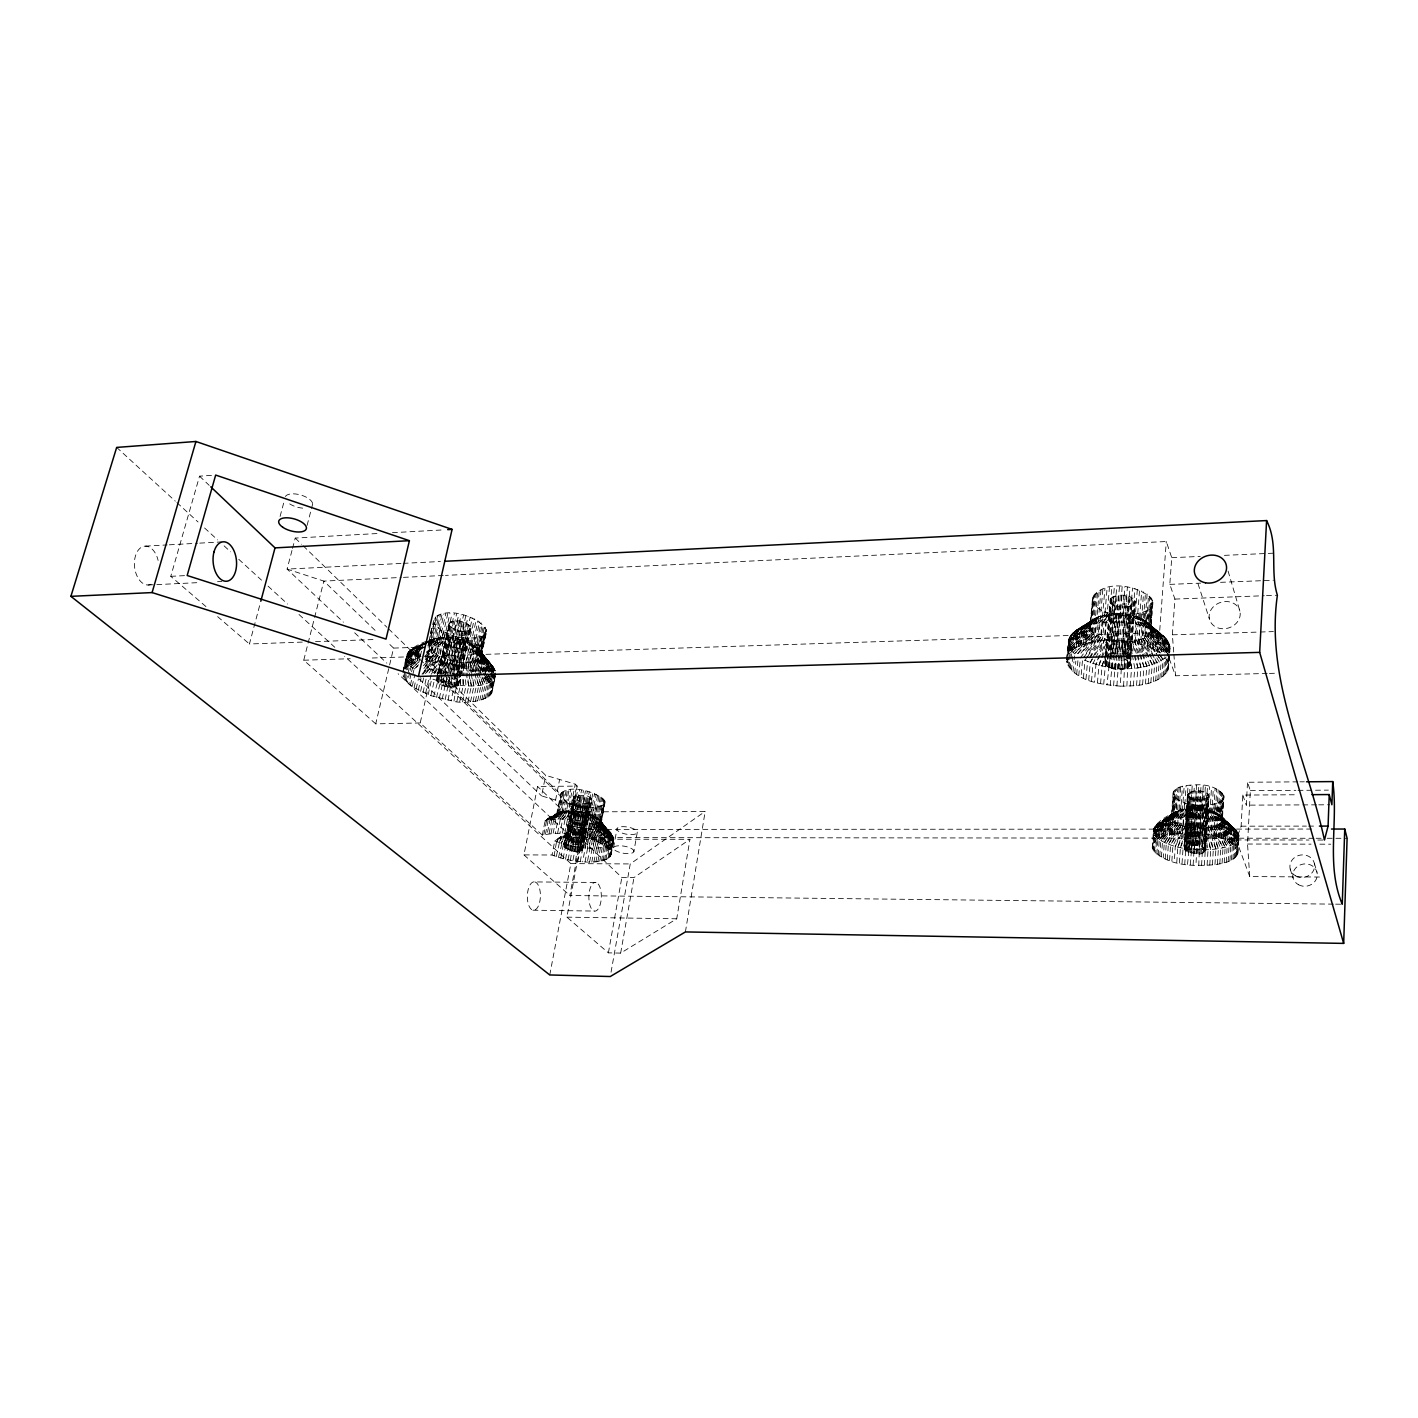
<?xml version="1.0" encoding="UTF-8"?>
<svg xmlns="http://www.w3.org/2000/svg" width="1418" height="1418" viewBox="0 0 1418 1418"><rect width="100%" height="100%" fill="white"/><g stroke="black" fill="none" stroke-linecap="round" stroke-linejoin="round"><path stroke-width="0.75" stroke-dasharray="5 3.75" d="M1198.759 865.299C1262.321 866.168 1237.754 831.568 1191.031 833.164C1127.665 832.65 1153.188 866.806 1198.759 865.299L1201.241 805.194C1239.899 805.389 1220.756 782.116 1194.417 785.005C1157.46 785.466 1176.532 807.569 1201.241 805.194M560.801 857.979L563.46 844.082L568.547 831.338L577.197 786.104L537.564 786.423L523.933 854.894L552.027 855.001C565.303 860.123 579.678 862.658 593.929 861.967C599.991 861.559 613.533 860.035 610.555 851.066C593.734 833.873 565.108 830.594 542.314 835.131L545.097 820.933C559.631 806.895 582.709 808.49 598.573 818.913C601.374 825.436 620.446 836.053 610.697 844.366C602.278 849.028 592.121 848.372 582.851 847.769L582.94 828.325L586.839 807.64C633.935 807.462 573.138 777.525 560.518 794.151L441.867 678.513M582.514 836.23L585.209 821.961L585.279 812.869L587.655 822.6L600.807 827.332L610.998 834.032L608.411 848.194M411.131 673.798L408.827 683.777L414.056 687.712L430.859 695.671L451.048 700.687L454.558 684.823L454.841 661.196L460.07 637.621C520.495 642.549 460.673 600.576 436.514 616.245L429.158 648.345C441.246 660.699 467.621 668.888 481.305 656.055L486.622 631.347M1184.243 849.081C1209.944 834.67 1212.939 865.529 1184.243 849.081L1187.805 794.293C1192.644 788.975 1205.229 789.684 1209.058 795.835L1205.725 850.215M564.063 846.475C586.999 836.673 588.222 862.782 564.063 846.475L573.616 796.686C602.49 789.737 590.367 814.676 573.616 796.686M1121.833 660.239L1120.238 686.152C1101.361 684.38 1074.046 681.792 1066.655 661.16M1121.886 658.2L1124.332 615.483C1196.473 609.385 1110.719 564.665 1092.516 598.361L1088.599 642.638L1076.315 647.317L1067.878 655.169L1069.544 637.196L1071.494 634.325L1098.649 616.6L1112.102 613.604L1125.218 613.941L1137.466 616.848L1146.524 621.74C1154.092 630.585 1172.704 637.267 1169.779 652.05M1187.805 794.293C1191.067 800.762 1204.697 801.56 1209.058 795.835M1193.956 833.288L1196.615 785.023M483.839 677.538C511.029 698.985 465.6 705.88 451.048 700.687M459.733 701.662L463.207 685.798L463.509 672.912M463.562 670.767L463.757 662.188L465.565 670.838M577.8 861.382L580.423 847.503L581.043 828.13L584.943 807.445L586.839 807.64M1074.383 648.469L1076.032 630.39L1095.316 618.319C1069.048 645.474 1169.495 652.191 1146.524 621.74L1148.58 595.011M1122.152 586.697L1119.582 621.988C1135.357 623.246 1152.196 626.526 1164.497 637.161L1163.469 651.323M1116.905 685.993L1118.731 660.097M1118.837 658.041L1119.6 641.645L1116.781 657.881M456.88 701.414L460.354 685.55L461.577 662.064L466.788 638.49M1319.484 877.033L1249.737 876.554L1247.539 844.029L1250.357 790.659L1247.521 782.257L1297.771 781.85M1237.506 849.081L1238.375 833.341L1220.349 815.527C1209.075 807.675 1193.956 807.143 1180.857 809.678C1170.293 813.861 1141.348 827.421 1159.286 839.651C1174.547 848.903 1193.247 850.499 1210.706 849.63C1220.207 848.372 1240.555 846.971 1238.375 833.341L1220.349 815.527L1221.713 792.254M1237.577 854.398L1238.765 834.44L1221.82 817.211L1223.185 793.956M1237.949 853.37L1238.977 835.521L1222.281 818.062L1223.645 794.842M1249.737 876.554L1236.212 839.935L1241.122 826.18L1242.806 795.073L1296.832 794.754M1316.524 804.839L1246.298 805.14L1247.521 782.257M604.015 799.539L600.133 820.455C602.703 833.146 579.058 828.041 571.578 826.215L568.547 831.338L556.937 839.438L554.101 855.798M1229.92 860.708L1230.789 845.146L1218.062 825.046L1219.427 801.968M1231.143 842.753L1232.029 826.924L1219.338 814.712L1220.703 791.421M1231.515 859.946L1232.384 844.348L1219.232 824.407L1220.597 801.312M1232.65 843.763L1233.536 827.952L1219.338 814.712L1236.017 830.062L1235.149 845.855M1232.969 859.113L1233.837 843.515L1220.242 823.716L1221.607 800.603M1233.997 844.791L1234.865 828.998C1212.55 815.208 1181.531 812.851 1157.726 824.142L1155.617 853.087M1234.245 858.245L1235.113 842.629L1221.093 822.989L1222.44 799.858M1235.344 857.341L1236.992 831.143L1221.182 816.36L1222.529 793.105M1236.283 856.383L1237.772 832.242L1221.82 817.211L1236.992 831.143M1237.028 855.409L1237.879 839.74L1222.245 821.43L1223.911 795.711M1222.086 863.278L1222.972 847.769L1213.648 826.659L1215.031 803.634M1223.521 839.031L1224.443 823.167L1213.719 811.77L1215.12 788.443M1224.23 862.729L1225.134 847.202L1215.261 826.18L1216.626 803.137M1225.648 839.899L1226.57 824.053L1215.332 812.443L1216.733 789.117M1226.269 862.109L1227.155 846.564L1216.733 825.63L1218.097 802.588M1227.633 840.821L1228.537 824.975L1216.821 813.152L1218.204 789.844M1228.165 861.435L1229.052 845.89L1216.733 825.63C1207.675 830.044 1164.143 829.654 1173.998 812.567L1175.575 789.401M1229.477 841.76L1230.363 825.932L1218.168 813.914L1219.533 790.624M1213.808 836.071L1214.747 820.189L1208.136 810.033L1212.089 819.586L1211.132 835.468M1212.408 864.856L1213.329 849.382L1208.171 827.704L1209.572 804.733M1216.396 836.726L1217.335 820.845L1210.103 810.564L1211.521 787.22M1214.96 864.555L1215.882 849.081L1210.086 827.421L1211.486 804.431M1217.442 864.2L1218.346 848.708L1211.929 827.066L1213.312 804.059M1218.895 837.435L1219.817 821.571L1211.965 811.131L1213.365 787.805M1230.789 845.146L1216.733 825.63L1221.767 822.227L1223.114 799.078M1219.817 863.757L1220.721 848.265L1211.929 827.066L1222.972 847.769M1221.27 838.215L1222.192 822.351L1213.719 811.77M1236.212 841.707L1221.093 822.989L1237.134 840.75L1221.767 822.227L1224 796.579M575.354 861.063L577.959 847.184L579.129 827.864L572.89 860.691M1205.566 834.458L1206.541 818.576L1203.971 809.199L1209.341 819.055L1208.366 834.936M1204.804 851.704L1208.278 794.169M1204.343 865.334L1208.721 794.718M1205.601 850.729L1209.554 786.706M1207.09 865.246L1208.03 849.79L1204.077 828.059L1205.495 805.105M1209.767 865.086L1210.706 849.63L1206.151 827.917L1213.329 849.382M1193.123 864.998L1196.898 804.999M1199.061 805.14L1195.941 865.175M1194.966 817.406L1197.359 808.455L1197.891 817.601L1199.593 808.632L1201.064 785.288M1197.572 845.802L1201.011 791.279M1197.341 853.512L1200.745 799.38M1198.954 846.05L1202.358 791.528M1198.706 853.441L1202.092 799.309M1202.694 834.05L1203.687 818.186L1201.79 808.88L1203.262 785.537M1200.018 853.317L1203.652 791.847M1199.805 828.147L1202.517 849.914L1201.95 828.147L1203.386 805.194M1201.223 853.104L1205.406 785.856M1201.56 865.352L1205.92 792.644M1203.315 852.519L1206.86 793.123M1209.341 819.055L1206.08 809.589L1207.516 786.246M1204.29 848.088L1207.657 793.619M1204.148 852.129L1207.48 797.873M1187.965 852.076L1192.254 785.058M1187.504 864.413L1191.12 827.438L1185.749 848.62L1184.757 864.023M1189.259 845.784L1192.768 791.333M1189.117 852.466L1192.609 798.352M1191.031 833.164L1192.609 804.52M1190.517 845.607L1194.417 785.005M1190.358 852.803L1193.832 798.688M1190.305 864.732L1193.265 827.722L1188.514 849.01M1191.864 845.5L1195.356 791.031M1191.687 853.069L1195.144 798.972M1193.282 845.465L1196.757 790.978M1193.07 853.281L1196.526 799.185M1194.718 845.518L1198.175 791.014M1194.488 853.441L1198.848 785.111M1196.154 845.624L1199.61 791.102M1195.923 853.512L1199.344 799.398M1169.531 860.442L1170.577 845.022L1181.336 825.081L1184.19 786.015M1179.368 863.066L1180.396 847.663L1186.972 826.676L1188.479 803.758M1182.452 833.288L1183.498 817.442L1188.603 808.473L1180.751 817.637L1179.687 833.465M1184.633 802.748L1183.126 825.666L1175.309 846.457L1174.264 861.86M1175.487 818.239L1184.544 808.934L1186.086 785.661M1182.027 863.58L1183.055 848.177L1189.028 827.084L1185.749 848.62M1176.78 862.499L1177.809 847.078L1185.005 826.198L1186.511 803.279M1180.751 817.637L1186.529 808.668L1188.054 785.395M1184.42 849.612L1188.018 793.743M1184.845 847.556L1188.39 793.229M1184.792 850.144L1188.337 795.959M1185.342 850.676L1188.958 792.751M1186.157 846.688L1190.127 785.182M1186.068 851.172L1189.596 797.022M1187.043 846.333L1190.588 791.935M1186.955 851.651L1190.464 797.519M1188.089 846.032L1191.616 791.599M465.813 615.766L460.478 639.766L459.875 648.841C473.098 653.166 490.008 658.023 495.68 672.15L491.124 694.146M1171.853 861.169L1172.899 845.766L1183.126 825.666L1170.577 845.022M1158.205 855.125L1159.286 839.651L1174.334 821.501L1176.639 788.709M1174.405 834.05L1177.011 799.327M1161.218 837.4L1162.335 821.66L1176.284 811.256L1177.862 788.053M1179.227 787.451L1176.71 823.06L1164.32 842.522L1163.239 857.961M1177.011 833.731L1178.074 817.902L1186.529 808.668M1165.206 858.829L1166.287 843.391L1178.128 823.769L1180.751 786.919M1167.315 859.663L1168.379 844.224L1179.67 824.461L1181.194 801.507M1169.513 834.918L1170.594 819.125L1180.857 809.678L1182.417 786.441M1165.082 836.035L1166.181 820.278L1179.191 810.139L1168.326 819.675L1167.227 835.45M1173.111 792.556L1171.41 817.335L1153.667 833.323L1171.622 818.168L1173.448 791.723M1174.193 796.863L1172.633 819.87L1154.837 835.486L1172.03 819.019L1173.98 790.925M1171.906 834.44L1172.987 818.647L1182.647 809.27L1170.594 819.125M1153.72 850.995L1155.528 826.003L1173.111 813.294L1174.689 790.145M1174.973 797.696L1173.395 820.703L1157.921 838.641L1174.334 821.501M1120.238 686.152C1136.562 685.993 1157.637 685.55 1167.758 670.625L1169.62 644.889L1150.335 626.472L1169.035 643.311L1168.467 651.376M1167.758 670.625L1169.956 646.466L1150.742 627.695L1152.763 601.072M1168.326 669.136L1169.673 653.592M1156.822 854.115L1159.091 823.273L1175.061 811.894L1154.695 826.995L1153.047 849.931M1173.696 652.067L1172.367 634.821L1174.902 599.087L1169.815 584.376L1171.747 557.682L1166.287 541.534L445.447 575.389M1159.516 838.162L1160.633 822.44L1176.284 811.256M1159.729 856.1L1160.828 840.644L1175.451 822.298L1159.286 839.651M1161.413 857.039L1162.494 841.601L1176.71 823.06L1160.828 840.644M1163.079 836.691L1164.178 820.951L1177.667 810.671L1162.335 821.66M1161.643 651.89L1162.831 635.689L1145.07 620.641L1147.127 593.894M1159.871 678.531L1161.165 660.628L1156.503 653.255M1161.679 677.343L1162.99 659.423L1159.375 653.964M1163.309 676.12L1164.603 658.165C1140.533 673.674 1107.795 670.554 1082.59 659.21L1081.012 676.953M1164.94 652.812L1165.968 638.667L1146.524 621.74M1152.249 847.787L1153.596 829.034L1171.871 814.836L1154.695 826.995M1166.34 652.315L1167.209 640.192L1148.864 624.062L1150.902 597.35M1164.745 674.808L1166.039 656.853M1152.55 848.868L1154.057 828.006L1171.871 814.836M1165.95 673.461L1167.369 653.858M1167.51 651.837L1168.237 641.751L1149.714 625.249L1151.735 598.573M1166.961 672.061L1168.255 654.053M1168.662 667.63L1168.308 653.397M1154.589 852.058L1156.539 825.063L1173.998 812.567M1160.952 634.271L1159.605 652.51L1155.262 649.816L1156.627 631.559L1143.422 619.595L1145.496 592.83M1153.348 681.615L1154.677 663.784L1150.104 654.017M1157.531 651.128L1158.878 632.889L1145.07 620.641M1155.688 680.658L1156.999 662.809L1144.486 637.586L1146.506 611.158M1267.213 673.461L1175.54 675.783L1159.57 632.57L1166.287 541.534M1157.868 679.63L1159.18 661.745L1154.66 654.318M1152.355 599.814L1150.087 632.499L1169.052 652.599L1170.063 648.026L1150.92 628.918L1169.956 646.466M471.13 628.032C466.752 634.821 451.934 630.992 448.992 623.973C453.973 617.681 467.621 621.314 471.13 628.032L458.563 685.071C452.555 689.29 437.311 686.755 436.868 678.708M1113.573 685.727L1115.647 659.849M1115.789 657.792L1119.192 615.146C1109.319 613.639 1093.243 610.715 1092.516 598.361M1149.838 596.163L1147.8 622.874L1164.497 637.161M1158.169 652.138L1147.322 635.725L1149.342 609.244M1155.262 649.816L1147.463 646.271L1150.477 608.198M1145.46 683.972L1146.825 666.194L1143.192 654.017M1151.398 607.099L1149.378 633.616L1162.193 651.5M1169.052 652.599L1150.601 631.329L1152.923 602.313M1150.228 647.388L1151.593 629.113L1139.611 617.681L1141.703 590.898M1148.225 683.281L1149.573 665.467L1144.663 653.627M1152.834 648.575L1154.199 630.301L1141.596 618.602L1143.67 591.838M1150.867 682.483L1152.196 664.67L1140.941 639.163L1142.997 612.771M1138.406 643.418L1139.824 625.125L1132.84 615.394L1136.598 624.345L1135.162 642.655L1147.463 646.271M1141.011 613.445L1138.955 639.819L1142.571 651.996M1136.527 685.532L1137.91 667.772L1135.286 655.524M1141.543 644.286L1142.961 625.994L1135.215 616.086L1137.342 589.285M1149.183 652.067L1142.784 638.419L1144.84 612.009M1139.611 685.107L1140.976 667.346L1138.016 655.116M1144.556 645.243L1145.974 626.951L1137.466 616.848L1139.576 590.048M1155.333 651.429L1145.992 636.7L1148.013 610.236M1142.589 684.593L1143.954 666.814L1140.657 654.62M1126.885 686.206L1128.001 660.239M1128.586 667.08L1130.164 665.007L1135.215 601.799C1131.777 594.036 1119.99 594.16 1113.059 596.818L1107.795 659.299C1098.241 668.463 1122.826 672.54 1128.586 667.08L1134.967 588.612M1129.331 666.425L1134.719 600.186M1129.862 665.733L1135.091 600.984M1130.164 686.082L1131.564 668.339L1130.749 655.967M1137.537 653.078L1134.577 640.865L1136.651 614.526M1133.372 685.851L1134.772 668.108L1132.468 655.843M1140.107 652.581L1136.811 640.387L1138.884 614.029M453.973 701.095L458.333 674.614M458.51 672.486L459.361 661.851L464.572 638.295M1120.699 669.314L1127.399 587.141M1122.17 654.141L1126.92 595.826M1122.312 669.172L1127.345 607.01L1133.549 604.759L1135.215 601.799M1123.747 654.549L1128.48 596.234M1135.162 642.655L1128.462 641.397L1129.933 623.087L1127.824 614.331L1129.986 587.531M1123.836 668.924L1124.864 656.055M1125.041 653.911L1128.852 606.744M1125.201 655.027L1129.916 596.73M1123.57 686.223L1124.935 660.292M1127.913 658.182L1127.31 641.716L1129.419 615.412M1125.254 668.587L1126.282 655.719M1126.459 653.574L1131.227 597.297M1127.824 614.331L1133.301 623.672L1130.359 614.827L1132.521 588.009M1126.53 668.162L1127.558 655.293M1127.735 653.131L1131.511 605.911M1130.164 665.007L1127.363 660.54L1132.379 597.953M1127.647 667.648L1133.354 598.662M1112.775 657.456L1116.657 614.827M1112.386 668.534L1113.449 655.683M1113.768 653.627L1118.607 595.347M1076.315 647.317L1077.964 629.202L1096.149 623.158L1116.108 621.828L1119.511 586.644M1113.981 668.888L1115.044 656.038M1115.222 653.893L1119.121 606.78C1114.123 607.064 1105.756 600.293 1113.059 596.818M1115.417 653.521L1120.255 595.223M1115.647 669.154L1120.769 607.046L1119.121 606.78M1117.118 653.521L1121.922 595.223M1117.331 669.314L1123.623 595.312M1123.056 622.236L1124.793 586.875M1119.032 669.367L1125.289 595.525M1104.782 663.394L1110.205 599.53M1105.047 664.156L1110.613 598.786M1103.718 684.362L1105.225 666.673L1111.96 640.67L1106.962 684.912M1088.599 642.638L1100.953 640.546L1102.53 622.289L1109.585 613.852L1111.854 587.105M1105.544 664.918L1111.233 598.059M1106.253 665.662L1112.049 597.403M1107.157 666.354L1107.688 659.919M1104.338 658.058L1109.514 640.138L1111.73 613.888M1100.953 640.546L1104.285 640.28L1105.845 622.006L1112.102 613.604L1114.353 586.839M1108.238 666.992L1114.247 596.322M1104.285 640.28L1111.109 640.067L1116.905 586.68M1109.479 667.594L1114.69 605.451M1110.347 658.431L1115.576 595.897M1110.879 668.108L1111.942 655.258M1112.137 653.113L1116.072 605.982M1112.191 653.822L1117.047 595.56M1110.241 685.355L1112.563 659.494M1089.556 657.792L1100.687 637.214L1104.941 588.523M1097.426 682.98L1098.95 665.29L1100.847 659.352M1093.101 656.942L1102.708 638.065L1104.976 611.778M1091.523 641.964L1093.118 623.76L1104.835 614.668L1107.121 587.956M1100.545 683.706L1102.052 666.035L1103.771 660.061M1107.121 612.576L1104.87 638.844L1095.937 664.475L1094.412 682.164M1097.709 640.918L1099.287 622.679L1107.157 614.207L1109.443 587.477M1071.051 658.856L1071.778 650.951L1091.913 630.868L1095.104 593.734M1088.669 680.303L1090.229 662.596L1092.144 658.821M1096.291 592.689L1092.906 632.038L1074.649 653.875L1074.1 659.813M1077.733 653.592L1094.111 633.172L1097.656 591.696M1094.554 641.379L1096.149 623.158L1107.157 614.207M1080.924 653.202L1095.494 634.254L1099.234 590.792M1091.488 681.278L1093.03 663.571L1094.856 659.778M1100.971 589.941L1097.053 635.299L1083.707 657.385M1083.423 678.123L1085 660.416L1098.79 636.292L1102.867 589.197M582.851 847.769L575.513 846.794L577.215 827.527L581.132 806.842L584.943 807.445M1083.192 644.251L1084.823 626.1L1098.649 616.6L1080.073 628.085L1078.424 646.218M1085.816 643.4L1087.446 625.214L1100.563 615.873L1084.823 626.1M1092.835 597.155L1090.212 627.252L1069.048 646.378L1067.382 664.227M1085.975 679.24L1087.535 661.532M1094.111 633.172L1074.649 653.875L1070.661 649.444L1068.303 643.276L1069.544 637.196L1091.027 622.502L1093.384 595.968M1068.64 659.813L1069.739 647.92L1090.548 628.475L1092.888 602.065M1069.739 659.352L1070.661 649.444L1091.133 629.681L1094.129 594.833M1073.018 671.653L1073.922 661.781M1074.755 673.054L1075.819 661.213M1076.67 674.401L1077.91 660.593M1080.729 645.19L1082.359 627.057L1098.649 616.6M1078.744 675.695L1080.179 659.937M1066.62 659.636L1068.481 640.192L1090.495 623.654L1069.544 637.196M1066.832 659.175L1068.888 638.685L1090.495 623.654M1066.903 662.702L1068.569 644.818L1090.212 627.252L1068.303 643.276L1090.07 626.047L1068.286 641.716L1090.176 624.842L1068.481 640.192M1068.747 653.733L1070.413 635.743L1091.789 621.368L1071.494 634.325L1069.828 652.351M1068.091 665.751L1068.463 661.781M1069.012 667.258L1069.562 661.32M1071.139 651.004L1072.806 632.96L1092.764 620.304L1071.494 634.325M1070.147 668.764L1070.874 660.841M1072.664 649.71L1074.312 631.648L1093.952 619.276L1076.032 630.39M1071.476 670.218L1073.107 652.44L1092.906 632.038L1071.778 650.951M1183.498 817.442L1190.73 808.366L1186.317 817.317L1192.91 808.313L1192.059 817.3L1195.126 808.349M457.465 685.231L454.558 684.823L457.11 661.568L457.465 685.231C469.872 686.046 486.729 688.279 495.166 677.006M570.426 860.247L575.3 827.137L568.193 845.323L554.722 841.087L552.027 855.001M580.423 847.503L582.94 828.325L585.244 847.964L582.656 861.86M589.693 838.268L592.352 824.018L587.123 813.4L587.655 822.6L580.21 820.845L585.439 790.96M1118.359 668.303L1119.529 660.132M1119.83 658.094L1122.187 641.769L1123.925 658.236M447.804 613.445L442.398 637.426L430.292 645.137L426.57 661.462L450.18 663.748L453.831 647.388L458.191 639.163L453.228 664.422L473.009 671.193L476.554 654.903L470.953 643.772C459.113 638.348 444.862 634.927 432.224 639.5C414.854 644.162 394.328 656.109 415.828 670.466M577.959 847.184L581.043 828.13M685.408 931.927L705.171 811.415L576.754 811.894L440.732 679.594L439.686 683.777M1194.098 849.577L1197.625 828.077L1199.717 849.878M589.374 797.465L566.881 917.145L608.393 952.861L620.659 953.109L676.723 918.793L689.946 839.314L581.557 839.172L621.846 877.476L633.97 877.565L689.946 839.314M445.181 699.623L450.109 675.393M450.463 673.302L457.819 637.161L460.07 637.621M1115.027 668.038L1116.445 659.919M620.659 953.109L633.97 877.565M611.052 972.181L630.248 863.934L705.171 811.415M633.846 851.704A10.351 3.545 9.9 0 0 619.737 845.766A10.351 3.545 9.9 0 0 617.521 851.615A10.351 3.545 9.9 0 0 633.846 851.704L637.214 832.65A10.316 3.616 9.9 0 0 623.193 826.659A10.316 3.616 9.9 0 0 620.96 832.632A10.316 3.616 9.9 0 0 637.214 832.65M491.691 671.778L481.305 656.055L480.17 651.022L470.953 643.772L476.2 619.808M608.393 952.861L621.846 877.476M611.123 854.646L613.781 839.704L601.267 822.688L613.728 838.8L610.396 856.259M613.551 847.716L617.007 828.679M601.445 860.939L604.015 846.989L595.985 827.669L601.462 797.2M604.866 845.288L607.471 831.09L597.581 818.151L606 830.133L603.394 844.33M603.058 860.531L605.61 846.564L597.155 827.314L602.473 797.979M606.195 846.262L608.783 832.065L598.573 818.913L613.125 836.939L610.555 851.066M604.529 860.07L607.081 846.103L598.201 826.907L603.306 798.759M607.383 847.22L609.97 833.057L599.442 819.675L612.576 835.982L610.006 850.126M605.876 859.556L608.428 845.571L598.201 826.907L609.634 845.004L607.081 858.989M609.297 849.169L611.867 835.007M608.145 858.386L610.697 844.366L599.867 825.914L604.547 800.319M609.049 857.713L611.601 843.692L600.47 825.347L604.334 804.538M609.811 857.004L612.363 842.966L600.47 825.347L612.948 842.203L600.931 824.727L605.131 801.826M610.945 851.988L613.515 837.878L601.055 821.961L604.919 801.081M610.839 855.462L613.391 841.406L601.214 824.088L613.675 840.573L601.321 823.397L613.781 839.704M593.929 861.967L596.499 848.035L591.731 828.396L595.595 807.693M598.183 841.565L600.807 827.332L593.752 815.935L597.669 794.966M595.95 861.789L598.52 847.858L593.256 828.218L597.12 807.498M600.044 842.469L602.668 828.254L595.152 816.662L599.052 795.693M597.9 861.577L600.452 847.627L593.256 828.218M601.781 843.391L604.387 829.176L596.429 817.388L606 830.133M599.725 861.275L602.296 847.344L594.674 827.988L600.328 796.437M585.031 862.002L587.619 848.106L586.644 828.555L589.941 848.177L587.353 862.091M591.962 839.048L594.603 824.797L590.615 814.606L594.55 793.601M589.604 862.109L592.192 848.194L588.417 828.573L592.281 807.87M594.124 839.846L596.765 825.613L592.228 815.261L596.163 794.257M591.802 862.073L594.39 848.141L590.101 828.52L593.982 807.817M596.198 840.697L598.839 826.464L592.228 815.261L600.807 827.332M609.634 845.004L599.123 826.428L602.969 805.654M577.924 851.42L587.123 802.641M1333.399 904.135L569.876 895.52L589.25 791.864M578.987 851.349L588.186 802.57M579.962 851.225L591.076 792.396M580.972 846.989L590.189 797.962M585.244 847.964L584.819 828.466L588.7 807.781M580.813 851.048L590.881 798.458M581.54 850.8L591.43 798.954M582.124 850.516L592.848 792.981M580.246 861.648L591.82 799.468M582.55 850.162L592.05 799.947M587.371 837.542L590.03 823.291L587.123 813.4M569.451 850.126L578.721 801.347M570.78 844.189L580.122 795.108M567.962 859.751L575.3 827.137M563.797 791.315L559.738 812.248L545.097 820.933L558.125 818.842L575.141 819.959L581.557 790.287M570.621 850.463L579.873 801.702M572.003 844.295L581.345 795.214M571.826 850.765L581.079 802.021M573.262 844.454L583.489 790.588M549.759 974.964L570.851 863.615L344.574 656.25M573.085 851.013L583.844 795.587M574.343 851.208L583.56 802.446M575.779 844.951L585.067 795.87M575.584 851.349L584.783 802.588M576.984 845.288L587.353 791.386M576.771 851.403L585.989 802.641M578.136 845.66L587.389 796.597M564.86 833.359L570.39 803.776L581.132 806.842M447.804 679.541L545.664 775.327L575.265 784.172L569.965 810.724L562.733 818.824L559.986 833.093M564.222 846.936L573.971 796.296M564.559 847.415L574.467 795.941M562.397 833.181L565.144 818.93L571.808 810.777L575.814 789.773M563.141 858.617L575.123 795.658M565.676 848.389L574.999 799.557M566.526 844.437L575.903 795.409M566.438 848.85L577.693 789.879M569.876 833.873L579.607 790.056M565.552 859.219L576.647 800.514M568.476 844.189L577.835 795.126M568.352 849.736L578.934 795.09M575.513 846.794L568.193 845.323L577.356 806.027M543.803 834.653L546.586 820.455L560.837 811.84L564.896 790.907M557.646 833.057L560.394 818.806L566.526 810.848L570.568 789.861M566.136 790.553L562.077 811.504L549.989 819.675L547.206 833.89M549.085 833.589L551.868 819.374L563.46 811.22L567.501 790.251M556.264 856.578L560.854 836.567L556.795 841.902L557.965 838.658M551.088 833.359L553.853 819.125L564.931 811.007L568.972 790.021M558.497 857.305L564.24 834.192L558.94 842.664L562.591 835.326M571.808 810.777L562.733 818.824L568.21 810.759L572.234 789.755M570.39 803.776L571.33 804.697L555.59 800.106L559.596 779.563M549.493 818.062L556.459 815.013L560.854 793.495M553.18 833.199L555.945 818.948L566.526 810.848L558.125 818.842L555.377 833.093M561.351 792.892L557.292 813.772L555.945 815.137M556.459 815.013L554.243 815.669L557.948 813.223L562.007 792.308M562.822 791.793L558.763 812.709L553.64 815.899M1191.297 849.329L1195.445 827.935M545.451 834.245L548.217 820.029L562.077 811.504L546.586 820.455M442.239 698.968L447.432 674.773M447.84 672.699L455.568 636.611L441.601 630.957L433.997 623.548M555.59 800.106L541.587 795.906L545.664 775.327M1111.73 667.683L1113.36 659.6M1113.768 657.58L1117.03 641.415M577.675 820.366L579.501 811.61L575.141 819.959L580.21 820.845M492.418 689.52L495.839 673.426M491.745 693.065L495.591 675.854M487.048 680.25L490.539 664.032L478.38 648.877L483.573 625.001M483.591 699.34L487.012 683.387L482.563 673.851M488.395 681.597L490.132 673.497M490.557 671.476L491.869 665.396L479.373 649.958L484.566 626.082M485.275 698.649L488.696 682.678L484.07 673.213M489.547 682.962L491.709 672.841M492.152 670.82L493.021 666.779L479.373 649.958M486.799 697.886L490.203 681.898L478.717 659.299L483.857 635.601M490.522 684.309L493.978 668.144L480.17 651.022L485.364 627.164M488.146 697.053L491.567 681.048L487.579 673.568M491.284 685.656L493.872 673.532M489.334 696.149L492.737 680.144L488.377 672.947M490.327 695.174L494.882 672.841M480.826 670.838L483.449 658.643L474.374 645.739L479.603 621.793M475.384 701.29L478.805 685.373L475.225 673.568M482.847 672.15L485.47 659.955L475.863 646.768L481.092 622.839M477.636 700.917L481.056 685L477.21 673.213M485.151 671.458L487.331 661.302L477.21 647.813L482.421 623.92M479.763 700.474L483.184 684.539L479.054 672.77M485.523 678.885L486.835 672.806M487.278 670.767L489.015 662.649L477.21 647.813L493.978 668.144M481.748 699.943L485.169 684.008L476.342 660.522L481.482 636.859M465.281 701.875L468.738 686.011L467.178 673.018M478.362 670.82L474.924 661.018L480.064 637.373M467.94 701.857L471.396 685.975L469.482 672.983M483.148 671.317L477.618 659.937L482.758 636.274M475.455 672.398L478.983 656.109L472.726 644.729L477.972 620.783M486.374 629.308L481.216 653.113L495.307 670.838L480.791 652.085L485.966 628.245M484.779 634.874L479.639 658.572L486.587 671.689M470.528 701.75L473.966 685.869L469.819 661.993L474.995 638.384M489.281 672.043L480.383 657.792L485.523 634.076M490.008 671.068L480.932 656.959L486.604 630.336M478.203 671.6L481.287 657.349L472.726 644.729L483.449 658.643M473.009 701.556L476.448 685.674L473.133 673.834M466.912 670.856L465.866 662.206L471.042 638.614M464.998 667.913L468.578 651.589L464.909 641.184L465.742 650.596L462.144 666.939M469.163 670.82L467.887 662.153L473.063 638.543M467.763 668.959L471.343 652.635L467.018 641.982L472.3 618.018M462.534 701.804L466.008 685.94L464.785 672.983M474.64 671.6L471.645 661.745L476.803 638.135M470.439 670.058L474.002 653.733L469.039 642.85L474.303 618.886M476.572 671.246L473.346 661.426L478.504 637.799M456.241 665.184L462.339 637.994M452.112 687.056L466.309 623.3M460.478 639.766L462.835 649.692L462.729 640.44L468.046 616.44M453.423 687.021L465.742 631.329M458.563 685.071L458.315 682.59L455.089 679.949L467.479 623.92M454.646 686.897L456.543 678.336M457.021 676.191L466.965 631.205M456.135 680.587L457.571 674.117M458.049 671.972L470.209 617.202M455.745 686.684L469.393 625.267M456.702 686.401L458.599 677.822M459.077 675.677L470.102 625.958M457.5 686.028L470.652 626.667M458.12 685.585L470.989 627.359M573.049 846.369L577.215 827.527M443.391 685.479L444.827 679.062M445.305 676.918L457.784 620.978M444.809 685.94L446.227 679.506M446.705 677.379L459.255 621.173M429.317 661.426L433.039 645.101L442.398 637.426L427.651 645.279L453.831 647.388L461.222 614.65M446.262 686.33L447.698 679.896M448.177 677.769L460.744 621.438M447.751 686.631L463.526 615.164M450.711 673.568L462.233 621.793M449.24 686.861L463.668 622.236M450.694 687.003L463.048 631.347M453.565 674.489L465.033 622.732M448.123 700.191L454.841 661.196L451.491 673.497M436.886 677.698L449.116 623.353M436.478 680.463L449.453 622.786M436.762 681.119L438.197 674.684M438.339 673.922L449.967 622.272M433.624 696.592L439.58 674.773M435.06 661.639L438.765 645.296L446.688 637.462L452.076 613.48M437.223 681.792L450.658 621.828M437.878 682.466L451.544 621.456M436.992 673.887L443.799 658.129L449.081 634.555M438.694 683.139L454.327 613.639M436.46 697.461L442.221 675.588M444.064 662.631L447.733 646.289L451.225 637.887L444.703 645.864M441.122 677.343L453.725 620.995M440.36 672.788L445.908 658.891L451.19 635.317M440.803 684.398L456.596 613.888M444.773 672.646L456.366 620.889M439.332 698.241L454.504 629.273M453.352 636.008L442.877 682.395L454.558 684.823M455.869 638.649L450.782 646.803L458.9 614.224M432.153 661.479L435.858 645.155L444.508 637.409L449.914 613.409M425.542 693.632L428.697 679.736M440.041 629.946L434.688 653.592L423.486 668.179M428.945 643.293L438.481 637.763L443.905 613.799M542.314 835.131L420.207 722.967L432.366 669.261L427.084 669.42L420.348 677.237M443.302 631.932L437.967 655.541L421.926 674.277L436.265 654.584L441.601 630.957M429.477 644.18L440.378 637.551L445.801 613.586M428.165 694.678L431.746 678.797L442.877 682.395L450.304 660.185M438.02 661.869L441.707 645.527L448.939 637.621L438.765 645.296M430.859 695.671L434.44 679.789M445.128 632.853L439.81 656.463L431.09 673.869M430.523 633.403L431.887 627.447M428.927 641.273L430.292 635.335M430.735 633.35L433.66 620.588M428.697 644.091L435.521 616.972L429.069 645.137M418.292 690.194L421.022 678.265M437.666 615.589L429.902 649.409L426.783 652.245M420.597 691.381L424.212 675.482M424.744 656.25L430.842 650.472L439.013 615.022M427.084 669.42L432.224 646.785L427.935 646.927M426.003 657.403L431.958 651.518L440.502 614.526M423.025 692.533L426.623 676.634M425.985 660.026L433.234 652.564L442.132 614.118M410.422 685.107L412.248 677.13M412.709 675.128L414.091 669.136L418.558 664.741M427.669 642.62L420.437 646.254L416.679 662.543L409.093 665.007L404.307 668.676L408.065 652.51L427.35 642.602L408.987 651.482L405.211 667.665M412.159 686.418L414.907 674.454M418.966 662.135L419.905 658.058M420.366 656.02L421.766 649.923M414.056 687.712L415.899 679.736M416.112 688.971L418.381 679.009M409.713 672.451L407.409 682.448L403.545 677.095L404.928 671.068M405.406 669.066L407.267 661.036L421.235 651.181M406.328 666.708L410.086 650.507L423.433 643.896M404.219 678.424L407.941 662.383L419.976 653.574M407.622 665.822L411.38 649.604L432.224 639.5L425.595 642.726M405.105 679.754L406.948 671.742M407.427 669.739L408.809 663.73L420.685 654.761M409.093 665.007L412.851 648.77L423.769 643.595M406.168 681.101L407.551 675.092M408.012 673.089L409.873 665.095L419.888 657.243M410.741 664.28L414.499 648.026L424.035 643.471M410.174 670.448L411.096 666.442L420.508 657.917M412.567 663.606L416.325 647.352L423.982 643.612M411.592 671.795L412.514 667.807L418.629 662.029M414.552 663.039L418.292 646.768L420.437 646.254M1108.451 667.222L1110.294 659.175M1110.773 657.172L1114.477 641.078M402.783 672.043L406.842 654.744L422.422 646.448M403.598 669.243L407.356 653.592L420.916 646.502M403.226 672.504L406.487 658.431L422.635 648.54M404.91 667.754L406.789 659.724L421.057 650.738M420.207 722.967L375.717 723.854L393.584 648.097L387.238 642M375.717 723.854L303.753 660.221L307.546 645.243M308.096 643.116L314.069 619.595M314.601 617.45L323.836 581.096L401.223 577.463M307.068 525.458L312.669 504.01M573.421 826.712L565.8 844.738L571.578 826.215L569.788 825.684L567.43 827.527L566.42 824.478L568.069 825.099L568.547 831.338M291.984 550.485L287.092 569.097L343.404 622.183M292.516 548.411L295.228 538.078L376.975 533.558M280.09 516.418L283.813 502.486M302.3 642.088L249.426 643.985L260.221 603.412M448.691 683.76L450.924 675.553M205.929 606.549L170.78 576.328L199.548 476.164L213.657 475.207M445.784 683.121L448.248 674.968M448.868 672.947L452.572 660.735M1101.467 657.367L1107.139 639.536L1095.937 664.475M568.246 830.292L569.788 825.684L566.916 825.914M1122.595 613.657L1119.582 621.988L1116.108 621.828L1119.936 613.48M442.948 673.585L448.088 659.583L441.158 673.036M1102.052 666.035L1104.338 660.168M1105.101 658.218L1111.96 640.67M1098.95 665.29L1101.396 659.494M1102.194 657.562L1109.514 640.138M1189.17 817.282L1192.91 808.313M1180.396 847.663L1189.028 827.084M565.144 818.93L573.687 810.883L570.089 819.303L575.602 811.061M565.764 833.164L561.173 843.391L567.2 832.206L563.46 844.082L571.578 826.215M1177.809 847.078L1186.972 826.676M434.475 672.947L441.76 657.332L431.426 674.029M1095.76 657.863L1104.87 638.844L1093.597 657.119M1175.309 846.457L1185.005 826.198M567.98 829.317L569.788 825.684L567.696 828.396M437.205 680.729L440.165 674.95M437.559 674.099L445.908 658.891M558.958 837.932L556.795 841.902L559.933 837.24M1112.651 621.775L1117.295 613.427M567.182 826.694L568.069 825.099M435.025 673.16L443.799 658.129M572.606 819.604L577.551 811.309M1090.229 662.596L1092.48 658.945M1089.875 657.934L1102.708 638.065M1109.23 621.846L1114.672 613.462L1105.845 622.006M429.034 672.965L439.81 656.463L425.524 673.904M1087.411 656.835L1100.687 637.214M1168.379 844.224L1181.336 825.081M425.471 673.674L437.967 655.541M1083.848 657.456L1098.79 636.292M1166.287 843.391L1179.67 824.461M447.733 646.289L453.547 638.224M428.679 642.443L431.072 640.121M1164.32 842.522L1178.128 823.769M1080.356 657.97L1097.053 635.299L1081.154 653.361M567.59 819.09L573.687 810.883M426.818 653.166L432.224 646.785M423.876 668.427L436.265 654.584M1077.84 653.663L1095.494 634.254M423.379 665.716L434.688 653.592L425.258 662.029M560.394 818.806L568.21 810.759M1156.716 837.613L1173.395 820.703L1155.688 836.549L1172.633 819.87M1171.622 818.168L1154.163 834.404L1172.03 819.019M1102.53 622.289L1112.102 613.604M1070.661 649.444L1091.913 630.868M414.091 669.136L418.877 665.007M425.258 659.476L433.234 652.564M1099.287 622.679L1109.585 613.852M1069.739 647.92L1091.133 629.681M1172.987 818.647L1184.544 808.934M412.514 667.807L419.001 662.383M425.471 656.942L431.958 651.518M1069.048 646.378L1090.548 628.475M1153.366 832.242L1171.41 817.335L1153.259 831.161L1171.374 816.484L1153.33 830.097L1171.516 815.651L1153.596 829.034M411.096 666.442L417.69 661.125M427.562 653.131L430.842 650.472M1168.326 819.675L1180.857 809.678M426.57 652.014L429.902 649.409L426.393 651.784M554.722 841.087L556.937 839.438M1164.178 820.951L1179.191 810.139M435.858 645.155L446.688 637.462M1155.528 826.003L1172.402 814.056M1156.539 825.063L1173.111 813.294M408.809 663.73L419.356 656.569M433.039 645.101L444.508 637.409M1104.835 614.668L1087.446 625.214M407.941 662.383L420.313 654.194M553.853 819.125L566.526 810.848M407.267 661.036L419.693 653.024M1070.413 635.743L1091.027 622.502M551.868 819.374L564.931 811.007M555.395 815.279L556.795 814.375L554.828 815.456M1080.073 628.085L1096.894 617.415L1077.964 629.202M549.989 819.675L563.46 811.22M422.635 647.494L406.417 657.154L426.233 646.236M546.054 820.278L559.738 812.248L548.695 818.54M552.364 816.484L557.948 813.223M421.022 647.53L406.523 655.931L422.67 647.175M546.976 819.657L559.738 812.248L547.862 819.072M545.097 820.933L560.837 811.84M406.487 658.431L420.969 650.313M429.707 641.946L436.691 638.065L429.477 641.698M428.927 643.524L440.378 637.551M428.626 642.815L438.481 637.763M408.987 651.482L430.079 640.83L424.62 643.471M425.737 643.063L435.06 638.454L425.684 642.903M408.065 652.51L421.181 646.112M425.896 642.673L433.553 638.933L425.932 642.567M410.086 650.507L422.812 644.357M412.851 648.77L423.805 643.79M416.325 647.352L418.292 646.768M1127.345 607.01L1120.769 607.046M145.451 546.125L167.164 544.92M169.345 544.813L197.581 543.236M199.743 543.129L221.474 541.924M392.449 532.689L441.051 530.013M400.993 563.46L287.092 569.097L323.836 581.096L377.72 632.871M403.173 563.354L440.413 561.51M170.78 576.328L185.12 575.619M148.092 585.014L197.988 582.638M217.521 581.699L221.864 581.486M403.439 577.356L443.249 575.495M1171.747 557.682L1200.248 556.423M1224.39 555.36L1266.061 553.499M1268.259 553.41L1274.835 553.109M1169.815 584.376L1200.691 583.135M1220.543 582.337L1273.47 580.228M1174.902 599.087L1264.307 595.72M1266.487 595.649L1277.388 595.241M315.523 641.627L375.008 639.5M393.584 648.097L425.79 646.998M303.753 660.221L350.193 658.714M372.296 658.005L1159.57 632.57M1172.367 634.821L1258.032 632.091M1260.212 632.02L1273.399 631.595M1269.411 673.408L1278.132 673.178M1299.951 781.832L1304.33 781.814M1250.357 790.659L1295.875 790.34M1298.037 790.34L1328.382 790.127M1318.722 804.839L1329.694 804.786M1241.122 826.18L1306.35 826.109M1308.513 826.109L1317.216 826.109M1311.597 829.051L582.337 829.424L537.564 786.423M1313.901 838.268L571.862 837.577L398.103 673.763M1316.117 838.268L1324.961 838.268M1327.177 838.268L1347.1 838.286M1236.212 839.935L1309.009 840.023M1317.818 840.041L1324.447 840.041M1247.539 844.029L1311.065 844.153M1319.821 844.171L1330.775 844.189M570.851 863.615L630.248 863.934M534.87 881.925A14.233 6.541 -88.7 0 1 538.982 904.507A14.233 6.541 -88.7 0 1 527.78 901.724A14.233 6.541 -88.7 0 1 534.87 881.925L596.039 882.457A14.375 6.221 -88.9 0 1 599.974 905.304A14.375 6.221 -88.9 0 1 589.303 902.486A14.375 6.221 -88.9 0 1 596.039 882.457M1335.614 904.152L1342.261 904.241M1111.109 640.067L1128.462 641.397M532.955 910.196L594.248 911.065M566.881 917.145L676.723 918.793M1124.332 615.483L1119.192 615.146M450.18 663.748L453.228 664.422M453.831 647.388L459.875 648.841L458.191 639.163M455.568 636.611L457.819 637.161M1124.864 659.352L1127.363 660.54M452.608 678.797L455.089 679.949M1148.864 624.062L1165.968 638.667M1167.209 640.192L1149.714 625.249L1169.035 643.311M1143.422 619.595L1158.878 632.889M217.628 616.635L249.426 643.985M1141.596 618.602L1156.627 631.559M523.933 854.894L569.876 895.52M1150.742 627.695L1169.62 644.889M116.666 447.414L175.265 501.121M176.895 502.61L198.059 522.001M204.564 527.975L217.592 539.904M224.097 545.877L230.62 551.832M238.756 559.295L261.55 580.175M268.055 586.148L287.588 604.05M298.985 614.49L334.808 647.299M1221.182 816.36L1236.017 830.062M1150.601 631.329L1169.62 651.092L1150.867 630.141L1170.063 648.026M1218.168 813.914L1232.029 826.924M1216.821 813.152L1230.363 825.932M354.66 632.8L386.83 663.145M1222.281 818.062L1238.375 833.341M1215.332 812.443L1228.537 824.975M199.548 476.164L209.173 485.328M1238.765 834.44L1222.564 818.913L1238.995 836.602L1222.546 820.597L1238.446 838.729L1222.245 821.43M418.984 678.797L541.587 795.906M1222.653 819.764L1238.977 835.521M295.228 538.078L301.555 544.228M303.151 545.77L386.954 627.288M388.55 628.83L434.404 673.444M432.366 669.261L440.271 676.971M1137.466 616.848L1148.846 627.979L1139.611 617.681M425.701 657.917L441.477 673.355M575.265 784.172L577.197 786.104M1135.215 616.086L1145.974 626.951M1150.867 630.141L1169.956 649.568M1132.84 615.394L1142.961 625.994M1222.546 820.597L1238.818 837.683M1166.801 652.493L1149.378 633.616L1164.497 652.12M1221.767 822.227L1237.879 839.74M1211.965 811.131L1222.192 822.351M1210.103 810.564L1219.817 821.571M1208.136 810.033L1217.335 820.845M1150.087 632.499L1166.854 652.404M1164.639 656.853L1167.741 661.462M478.38 648.877L491.869 665.396M480.17 651.022L493.021 666.779M597.581 818.151L613.515 837.878M600.133 820.455L612.576 835.982M480.791 652.085L494.74 669.491M1161.98 651.748L1148.456 634.697L1160.881 652.759M600.683 821.217L613.125 836.939M475.863 646.768L487.331 661.302M1220.242 823.716L1235.113 842.629M493.234 672.398L481.464 655.116L494.545 671.76M474.374 645.739L485.47 659.955M1147.322 635.725L1160.615 652.989M1219.232 824.407L1233.837 843.515M481.216 653.113L495.68 672.15L481.446 654.141L494.527 671.671M600.931 824.727L613.391 841.406M1145.992 636.7L1157.762 652.44M1159.055 654.177L1162.99 659.423M1218.062 825.046L1232.384 844.348M595.152 816.662L604.387 829.176M481.464 655.116L493.198 671.104M1154.748 651.766L1144.486 637.586L1153.525 652.457M1156.042 653.538L1161.165 660.628M593.752 815.935L602.668 828.254M481.305 656.055L493.198 672.557M480.932 656.959L491.603 671.99M480.383 657.792L489.83 671.334M491 673.036L494.545 678.105L491.142 672.823M489.033 672.292L479.639 658.572L487.278 671.157M490.203 674.011L493.73 679.151L490.398 673.816M599.867 825.914L611.601 843.692M1130.359 614.827L1136.598 624.345M470.953 643.772L478.983 656.109M599.123 826.428L610.697 844.366M469.039 642.85L476.554 654.903M1206.08 809.589L1212.089 819.586M467.018 641.982L474.002 653.733M478.717 659.299L486.214 671.99M487.278 673.798L491.567 681.048M1142.784 638.419L1150.441 651.553M1151.54 653.414L1156.999 662.809M1215.261 826.18L1227.155 846.564M477.618 659.937L483.91 670.927M484.956 672.752L490.203 681.898M1140.941 639.163L1148.332 652.422M1149.395 654.301L1154.677 663.784M1213.648 826.659L1225.134 847.202M590.615 814.606L596.765 825.613M482.51 671.6L476.342 660.522L481.677 671.955M483.538 673.444L488.696 682.678M1152.196 664.67L1138.955 639.819L1143.847 651.66M597.155 827.314L607.081 846.103M594.603 824.797L588.913 813.985L592.352 824.018M1129.933 623.087L1125.218 613.941L1126.512 622.608M595.985 827.669L605.61 846.564M594.674 827.988L604.015 846.989M1201.79 808.88L1206.541 818.576M474.924 661.018L485.169 684.008M473.346 661.426L477.441 671.051M478.274 672.983L483.184 684.539M471.645 661.745L475.562 671.441M476.359 673.373L481.056 685M1210.086 827.421L1218.346 848.708M1136.811 640.387L1141.437 652.298M1142.199 654.283L1146.825 666.194M473.577 671.742L469.819 661.993L472.584 671.848M474.321 673.692L478.805 685.373M403.049 675.801L403.545 677.095M1208.171 827.704L1215.882 849.081M1134.577 640.865L1138.902 652.847M1139.629 654.832L1143.954 666.814M591.731 828.396L598.52 847.858M1242.806 795.073L1246.298 805.14M1136.261 653.29L1132.22 641.255L1134.843 653.485M1136.935 655.293L1140.976 667.346M590.101 828.52L596.499 848.035M1198.015 583.737L1209.448 619.152M1290.167 868.968L1293.039 877.866M1130.607 653.911L1129.792 641.521L1133.549 653.645M1134.17 655.665L1137.91 667.772M1210.706 849.63L1204.077 828.059L1205.282 849.896L1201.95 828.147M594.39 848.141L588.417 828.573L589.941 848.177M1228.077 571.082L1239.881 611.069A15.74 13.382 -17.3 0 1 1219.923 628.44A15.74 13.382 -17.3 0 1 1214.233 605.965A15.74 13.382 -17.3 0 1 1239.881 611.069M1314.344 863.261L1316.985 872.23M462.729 640.44L465.742 650.596M467.887 662.153L470.421 672.026M470.936 674.011L473.966 685.869M465.866 662.206L468.17 672.114M468.631 674.099L471.396 685.975M466.026 673.018L468.738 686.011M585.209 821.961L583.383 812.39L582.727 821.376L581.469 811.982M1129.792 641.521L1132.096 653.804M1127.31 641.716L1129.26 653.999M1129.597 656.055L1131.564 668.339M584.819 828.466L587.619 848.106M1126.938 658.218L1124.758 641.787L1124.917 658.236M1127.204 660.274L1128.303 668.481M1199.593 808.632L1200.798 817.849M1124.137 660.292L1125.006 668.516M463.757 662.188L464.572 670.82M1173.874 654.23L1175.54 675.783M461.577 662.064L463.207 685.798M459.361 661.851L460.354 685.55M151.177 584.269A19.515 12.177 84.1 0 1 135.242 570.851A19.515 12.177 84.1 0 1 142.225 546.834A19.515 12.177 84.1 0 1 158.125 560.429M302.672 508.14A14.251 6.328 15.7 0 1 289.307 503.638M285.408 496.513A14.251 6.328 15.7 0 1 302.176 495.449A14.251 6.328 15.7 0 1 312.244 505.606M1295.68 875.899A12.425 11.255 -9.4 0 0 1314.646 866.185A12.425 11.255 -9.4 0 0 1296.442 856.366A12.425 11.255 -9.4 0 0 1295.68 875.899M1298.516 884.743A12.301 11.167 -8.9 0 0 1317.287 875.136A12.301 11.167 -8.9 0 0 1299.26 865.352A12.301 11.167 -8.9 0 0 1298.516 884.743"/><path stroke-width="1.5" d="M70.9 596.34L152.098 592.582L418.416 676.457L452.094 529.393L195.932 441.477L116.666 447.414L70.9 596.34L549.759 974.964L610.272 976.523L685.408 931.927L1343.679 943.395L1347.1 838.286L1344.743 829.034L1331.484 829.034M1344.743 829.034L1342.261 904.241C1325.741 865.033 1338.557 821.873 1332.725 781.584L1306.51 781.797M1332.725 781.584L1331.892 804.768L1329.233 794.559L1311.951 794.665M444.791 561.28L1266.593 520.566C1278.806 544.601 1269.73 570.78 1277.388 595.241C1265.157 680.144 1307.024 759.038 1324.447 840.041L1328.081 826.091L1329.233 794.559M1343.679 943.395L1259.68 652.369L1266.593 520.566M409.412 540.683L386.015 639.11L187.176 575.513L215.66 475.065L409.412 540.683L275.021 547.88L210.786 486.853M260.788 601.267L275.021 547.88M152.098 592.582L195.932 441.477M447.68 529.641L452.094 529.393M418.416 676.457L1259.68 652.369M1319.396 826.091L1328.081 826.091M1205.477 582.798A16.36 13.719 -18.1 0 0 1226.215 564.772A16.36 13.719 -18.1 0 0 1199.646 559.72A16.36 13.719 -18.1 0 0 1205.477 582.798M213.994 551.939A19.799 11.681 84.7 0 0 226.206 581.274A19.799 11.681 84.7 0 0 234.254 551.407A19.799 11.681 84.7 0 0 213.994 551.939M282.891 527.354A14.322 6.221 15.5 0 0 306.04 529.428A14.322 6.221 15.5 0 0 288.74 517.889A14.322 6.221 15.5 0 0 282.891 527.354"/></g></svg>
